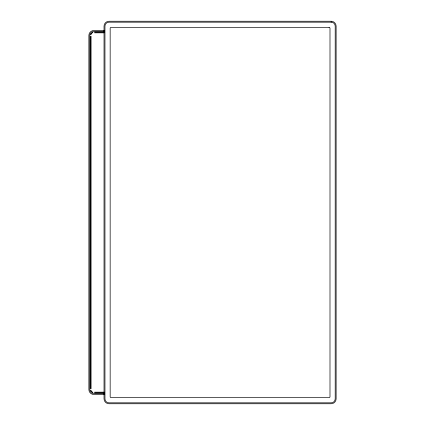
<?xml version="1.0" encoding="UTF-8"?>
<svg xmlns="http://www.w3.org/2000/svg" width="425" height="425" viewBox="0 0 425 425"><rect width="100%" height="100%" fill="white"/><g stroke="black" fill="none" stroke-linecap="round" stroke-linejoin="round"><path stroke-width="0.64" d="M90.695 34.696L91.598 33.347L92.953 32.443L92.464 32.683M90.939 34.207L91.598 33.347M104.47 30.504L93.851 30.504A4.973 4.973 0 0 0 88.878 35.482L88.878 389.518A4.973 4.973 0 0 0 93.851 394.496L104.422 394.496M104.422 31.434L93.851 31.434A4.048 4.048 0 0 0 89.802 35.482L89.802 389.518A4.048 4.048 0 0 0 93.851 393.566L104.422 393.566M94.547 32.125L104.407 32.125M94.547 32.821L104.024 32.821M94.547 392.179L104.295 392.179M94.547 392.875L104.407 392.875M92.464 392.317L92.953 392.557L90.939 390.793M90.695 390.304L91.598 391.653M91.072 36.29L91.072 388.71M90.382 36.29L90.382 388.71M331.149 21.25L109.007 21.25A4.973 4.973 0 0 0 104.035 26.223L104.035 398.777A4.973 4.973 0 0 0 109.007 403.75L331.149 403.75A4.973 4.973 0 0 0 336.122 398.777L336.122 26.223A4.973 4.973 0 0 0 331.149 21.25M331.149 22.174L109.007 22.174A4.048 4.048 0 0 0 104.959 26.223L104.959 398.777A4.048 4.048 0 0 0 109.007 402.826L331.149 402.826A4.048 4.048 0 0 0 335.197 398.777L335.197 26.223A4.048 4.048 0 0 0 331.149 22.174M329.067 27.381L111.09 27.381A0.924 0.924 0 0 0 110.165 28.305L110.165 396.695A0.924 0.924 0 0 0 111.09 397.619L329.067 397.619A0.924 0.924 0 0 0 329.991 396.695L329.991 28.305A0.924 0.924 0 0 0 329.067 27.381"/></g></svg>
